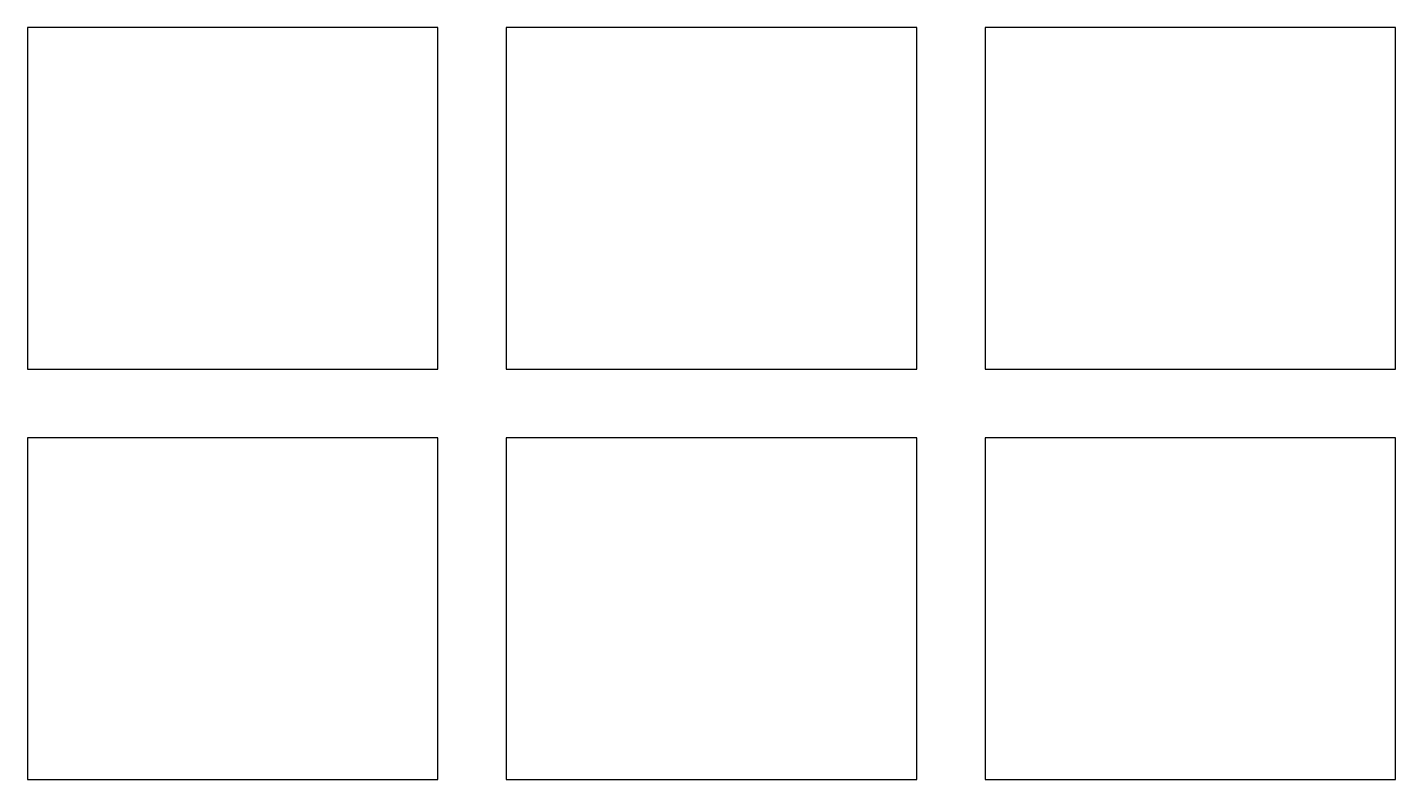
# Model space of a CAD drawing. Header units: metres. Extents: x 0 to 200, y 0 to 110.
import ezdxf

# ---------------------------------------------------------------- set-up
doc = ezdxf.new("R2010")
doc.units = ezdxf.units.M

msp = doc.modelspace()

# ---------------------------------------------------------------- linework, layer by layer
for points in [[(0, 60), (60, 60), (60, 110), (0, 110), (0, 60)], [(70, 60), (130, 60), (130, 110), (70, 110), (70, 60)], [(140, 60), (200, 60), (200, 110), (140, 110), (140, 60)], [(0, 0), (60, 0), (60, 50), (0, 50), (0, 0)], [(70, 0), (130, 0), (130, 50), (70, 50), (70, 0)], [(140, 0), (200, 0), (200, 50), (140, 50), (140, 0)]]:
    msp.add_lwpolyline(points, close=True)

doc.saveas('drawing.dxf')
